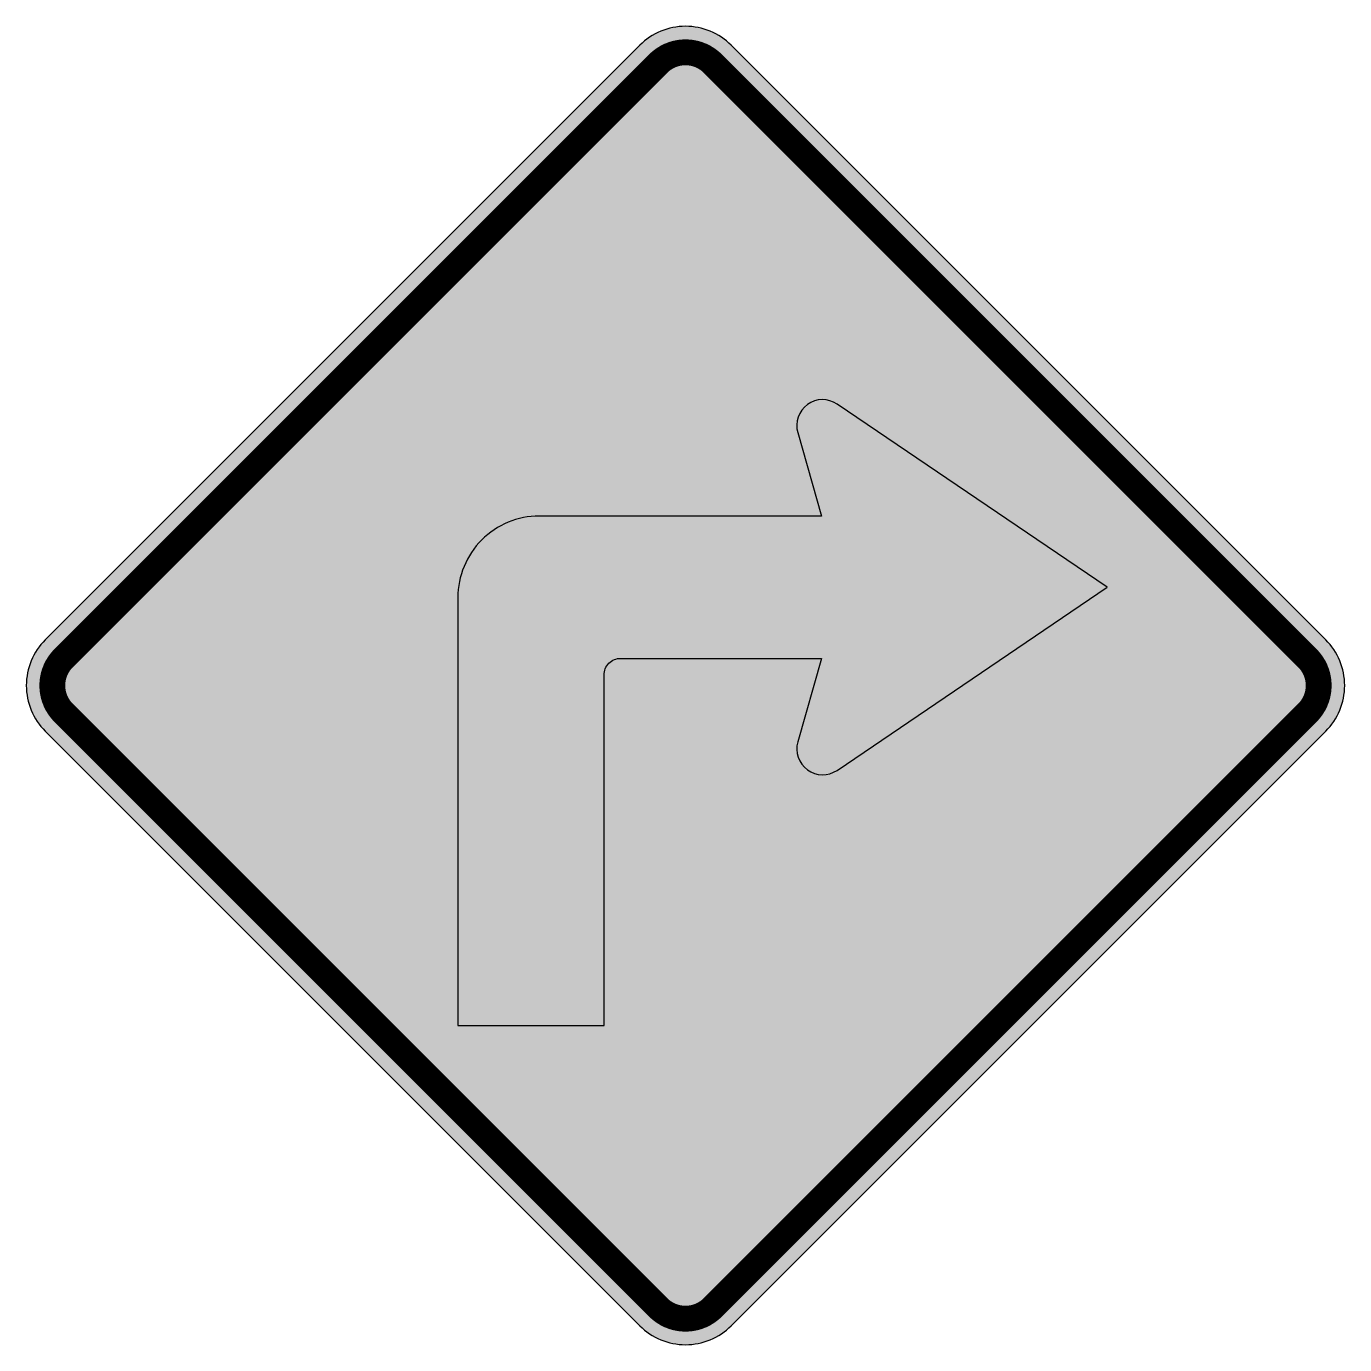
# Model space of a CAD drawing. Header units: millimetres. Extents: x -510 to 510, y -510 to 510.
import ezdxf

# ---------------------------------------------------------------- set-up
doc = ezdxf.new("R2010")
doc.units = ezdxf.units.MM
doc.header["$LTSCALE"] = 10
doc.header["$MEASUREMENT"] = 0
doc.layers.get('0').update_dxf_attribs({"linetype": 'CONTINUOUS'})

msp = doc.modelspace()

# ---------------------------------------------------------------- hatches: boundary and pattern name
h = msp.add_hatch(color=50)
h.dxf.hatch_style = 1
edge = h.paths.add_edge_path()
edge.add_line((35.4, -495), (495, -35.4))
edge.add_arc((459.6, 0), 50, 315, 405)
edge.add_line((495, 35.4), (35.4, 495))
edge.add_arc((0, 459.6), 50, 45, 135)
edge.add_line((-35.4, 495), (-495, 35.4))
edge.add_arc((-459.6, 0), 50, 135, 225)
edge.add_line((-495, -35.4), (-35.4, -495))
edge.add_arc((0, -459.6), 50, 225, 315)
h = msp.add_hatch(color=256)
h.dxf.hatch_style = 1
edge = h.paths.add_edge_path()
edge.add_line((105.2, 21), (86.8, -43.5))
edge.add_arc((106, -49), 20, 164.0165, 304.1379)
edge.add_line((117.2, -65.6), (326, 76))
edge.add_line((326, 76), (117.2, 217.6))
edge.add_arc((106, 201), 20, 55.8621, 195.9835)
edge.add_line((86.8, 195.5), (105.2, 131))
edge.add_line((105.2, 131), (-113, 131))
edge.add_arc((-113, 68), 63, 90, 180)
edge.add_line((-176, 68), (-176, -263))
edge.add_line((-176, -263), (-63, -263))
edge.add_line((-63, -263), (-63, 8))
edge.add_arc((-50, 8), 13, 90, 180, ccw=False)
edge.add_line((-50, 21), (105.2, 21))

# ---------------------------------------------------------------- linework, layer by layer
at = {"color": 50, "flags": 128}
msp.add_lwpolyline([(35.4, -495), (495, -35.4, 0.414214), (495, 35.4), (35.4, 495, 0.414214), (-35.4, 495), (-495, 35.4, 0.414214), (-495, -35.4), (-35.4, -495, 0.414214)], format="xyb", close=True, dxfattribs=at)
at = {"const_width": 20, "flags": 128}
msp.add_lwpolyline([(21.2, -480.8), (480.8, -21.2, 0.414214), (480.8, 21.2), (21.2, 480.8, 0.414214), (-21.2, 480.8), (-480.8, 21.2, 0.414214), (-480.8, -21.2), (-21.2, -480.8, 0.414214), (21.2, -480.8, 0.414214)], format="xyb", dxfattribs=at)
at = {"flags": 128}
msp.add_lwpolyline([(105.2, 21), (86.8, -43.5, 0.700998), (117.2, -65.6), (326, 76), (117.2, 217.6, 0.700998), (86.8, 195.5), (105.2, 131), (-113, 131, 0.414214), (-176, 68), (-176, -263), (-63, -263), (-63, 8, -0.414214), (-50, 21)], format="xyb", close=True, dxfattribs=at)

doc.saveas('drawing.dxf')
